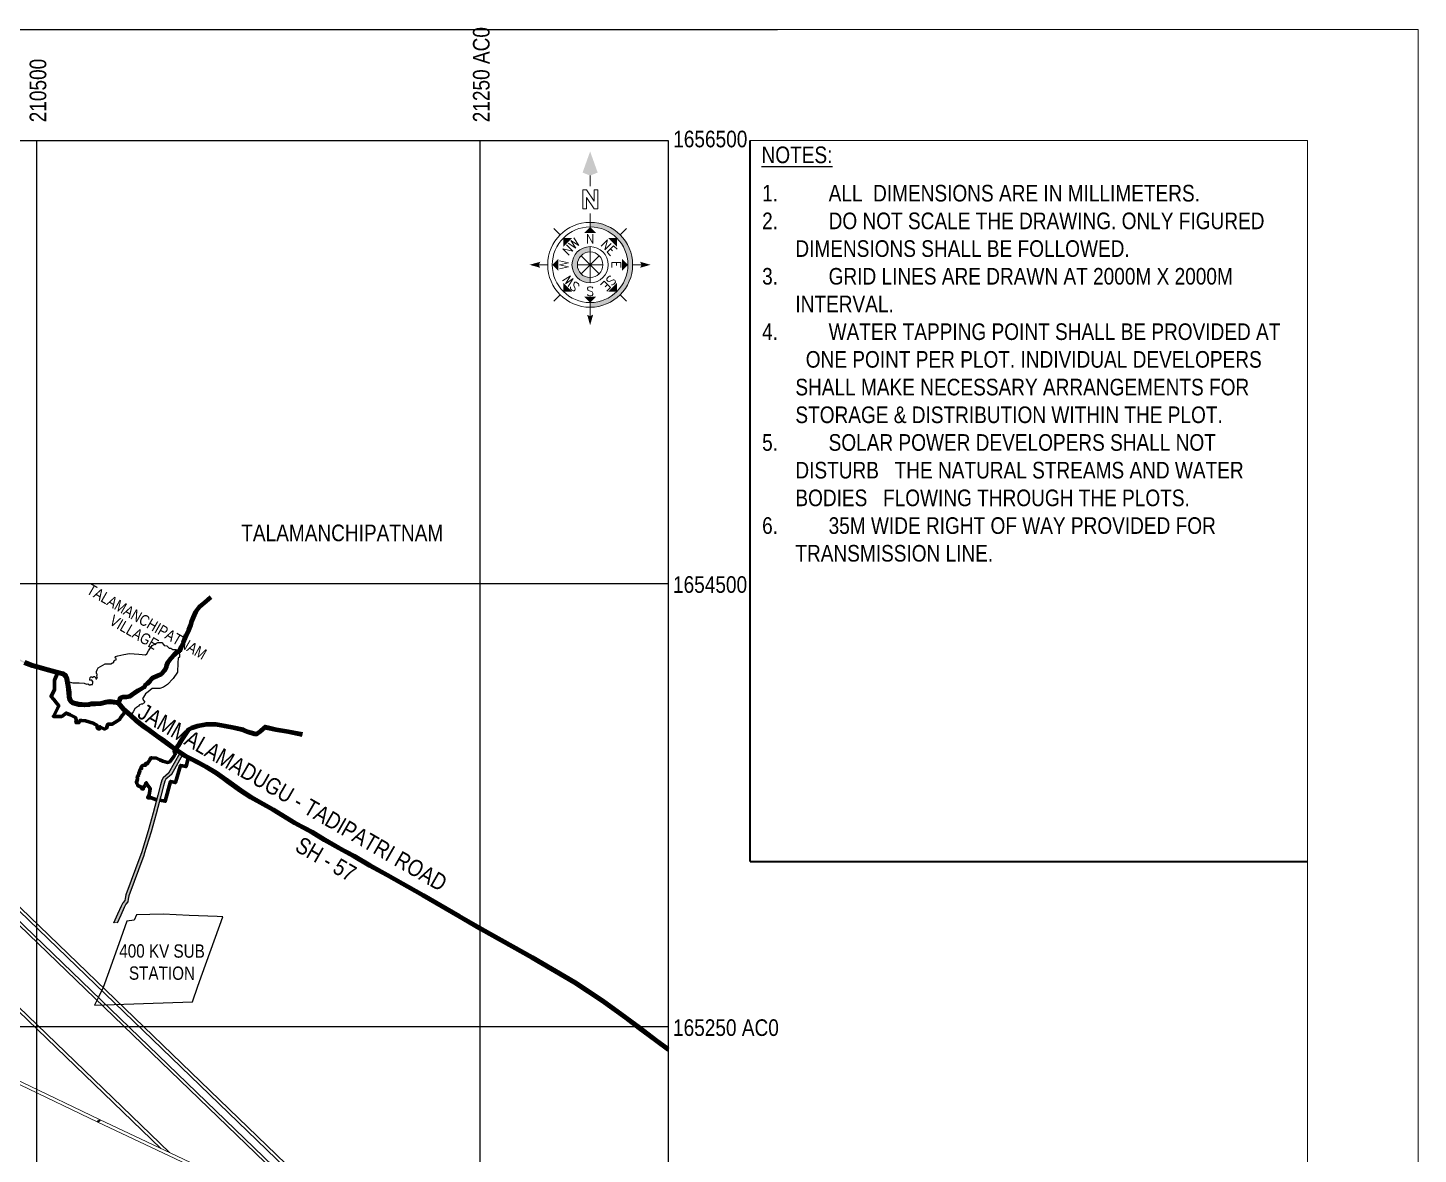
# Model space of a CAD drawing. Header units: metres. Extents: x 199095 to 216734, y 1644234 to 1657008.
# Drawn here: x 210461 to 216734, y 1651924 to 1657008 of the extents above; entities that cross this region are included whole.
import ezdxf
from ezdxf.enums import TextEntityAlignment as Align

# ---------------------------------------------------------------- set-up
doc = ezdxf.new("R2010")
doc.units = ezdxf.units.M
for name, color, linetype in [('A-Anno-Note', 1, 'Continuous'), ('G_B.T. ROAD', 1, 'Continuous'), ('GRID', 7, 'Continuous'), ('name power lines', 1, 'Continuous')]:
    doc.layers.add(name, color=color, linetype=linetype)
doc.layers.add('STREAM', color=141, linetype='Continuous', lineweight=0)
doc.styles.add('ROMANS', font='romans.shx')
doc.styles.get("Standard").update_dxf_attribs({"font": 'ARIALN.TTF'})

# ---------------------------------------------------------------- blocks, each defined once
blk = doc.blocks.new('Anno_North_J_Metric')
at = {"lineweight": 0}
h = blk.add_hatch(color=1, dxfattribs=at)
h.paths.add_polyline_path([(-4.17, 0), (-4.68, 0, 1), (4.68, 0), (4.17, 0, -1)])
h.paths.add_polyline_path([(1.41, 0), (2, 0, 1), (-2, 0), (-1.41, 0, -1)])
at = {"color": 1, "lineweight": 0}
for p, q in [((0, 4.68), (0, 5.67)), ((-3.31, 3.31), (-4.01, 4.01)), ((3.31, 3.31), (4.01, 4.01)), ((-4.68, 0), (-5.67, 0)), ((-4.68, 0), (-4.17, 0)), ((-1.41, 0), (-2, 0)), ((1.41, 0), (-1.41, 0)), ((-1.41, 0), (1.41, 0)), ((1, 1), (-1, -1)), ((1, -1), (-1, 1)), ((-1, -1), (1, 1)), ((-1, 1), (1, -1)), ((0, -1.41), (0, 1.41)), ((0, 1.41), (0, -1.41)), ((1.41, 0), (2, 0)), ((4.68, 0), (4.17, 0)), ((4.68, 0), (5.67, 0)), ((6.17, 0.82), (8.27, 0.82)), ((6.17, 0.4), (6.17, 0.82)), ((6.17, -0.44), (7.43, 0.4)), ((7.43, 0.4), (6.17, 0.4)), ((8.27, 0.4), (7.01, -0.44)), ((8.27, 0.82), (8.27, 0.4)), ((8.67, 0), (9.83, 0)), ((6.17, -0.86), (6.17, -0.44)), ((8.27, -0.86), (6.17, -0.86)), ((7.01, -0.44), (8.27, -0.44)), ((8.27, -0.44), (8.27, -0.86)), ((-3.31, -3.31), (-4.01, -4.01)), ((3.31, -3.31), (4.01, -4.01)), ((0, -4.68), (0, -5.67))]:
    blk.add_line(p, q, dxfattribs=at)
for radius in [4.68, 4.17, 2, 1.41]:
    blk.add_circle((0, 0), radius, dxfattribs=at)
for points in [[(-0.33, 5.5), (0, 5.67), (0, 6.67)], [(0, 6.67), (0.33, 5.5), (0, 5.67)], [(0, 4.17), (0.67, 3.5), (-0.67, 3.5)], [(-2.95, 2.95), (-2, 2.95), (-2.95, 2)], [(2.95, 2.95), (2.95, 2), (2, 2.95)], [(-6.67, 0), (-5.5, 0.33), (-5.67, 0)], [(-5.5, -0.33), (-5.67, 0), (-6.67, 0)], [(-4.17, 0), (-3.5, 0.67), (-3.5, -0.67)], [(4.17, 0), (3.5, -0.67), (3.5, 0.67)], [(12.5, 0), (10.17, 0.83), (9.83, 0)], [(9.83, 0), (10.17, -0.83), (12.5, 0)], [(-2.95, -2.95), (-2.95, -2), (-2, -2.95)], [(2.95, -2.95), (2, -2.95), (2.95, -2)], [(0, -4.17), (-0.67, -3.5), (0.67, -3.5)], [(0, -6.67), (-0.33, -5.5), (0, -5.67)], [(0.33, -5.5), (0, -5.67), (0, -6.67)]]:
    blk.add_solid(points, dxfattribs=at)
at = {"color": 1, "lineweight": 0, "style": 'ROMANS'}
blk.add_text('W', height=1, dxfattribs=at).set_placement((0, 2.38), align=Align.CENTER)
for s, rotation, p in [('SW', 45, (-1.68, 1.72)), ('NW', 315, (1.64, 1.74)), ('S', 270, (-3.42, 0)), ('N', 270, (2.36, 0)), ('SE', 135, (-1.67, -1.67)), ('NE', 225, (1.56, -1.7)), ('E', 180, (0.02, -2.39))]:
    blk.add_text(s, height=1, rotation=rotation, dxfattribs=at).set_placement(p, align=Align.CENTER)

msp = doc.modelspace()

# ---------------------------------------------------------------- hatches: boundary and pattern name
at = {"layer": 'STREAM'}
h = msp.add_hatch(color=256, dxfattribs=at)
h.dxf.hatch_style = 1
h.paths.add_polyline_path([(209110.7, 1653925.5), (209119.3, 1653931), (209149, 1653944.7), (209210.3, 1653967.8), (209239.9, 1653975.4), (209295.5, 1653993.7), (209299.5, 1653995.7), (209312.2, 1654011.2), (209325.3, 1654021.7), (209355, 1654038.4), (209371.6, 1654048.3), (209410.5, 1654069.2), (209423.9, 1654077.5), (209429.5, 1654081.1), (209461, 1654098.4), (209477.3, 1654110.3), (209488.6, 1654115.7), (209499.3, 1654118.8), (209522.1, 1654118.7), (209541.3, 1654114.7), (209590.4, 1654104.8), (209630.6, 1654096.7), (209674.1, 1654087.9), (209729, 1654076.9), (209782.1, 1654069.4), (209824.1, 1654061.3), (209860.2, 1654054.6), (209883.1, 1654054.2), (209920, 1654056.9), (209948.7, 1654059.1), (209986.7, 1654059.8), (210031.4, 1654060.5), (210095.8, 1654065.6), (210122.2, 1654068.7), (210132.3, 1654070.9), (210146.2, 1654075.9), (210179.8, 1654085.7), (210187.5, 1654088.3), (210208, 1654096.3), (210228.1, 1654100), (210259.1, 1654119.4), (210303.9, 1654157.1), (210358.4, 1654202.9), (210373.6, 1654186.4), (210389.9, 1654173.7), (210410.4, 1654158.6), (210443.9, 1654140.6), (210479.6, 1654127.2), (210507.8, 1654119.7), (210550.1, 1654106.8), (210607, 1654092.6), (210618.5, 1654089.8), (210625.3, 1654084.7), (210629.4, 1654080.4), (210631.6, 1654075.5), (210639.5, 1654037), (210643.2, 1654007.5), (210644.1, 1653986.6), (210646.5, 1653975), (210653.4, 1653965.6), (210662.8, 1653958.3), (210688.8, 1653951.5), (210717.1, 1653948.8), (210737.8, 1653950.4), (210747.9, 1653954.3), (210765.3, 1653953.8), (210790.5, 1653955.5), (210813.9, 1653961.8), (210813.9, 1653961.9), (210830.7, 1653963.5), (210861.3, 1653960.4), (210867.2, 1653958.1), (210875, 1653948), (210890, 1653931.1), (210922, 1653903.1), (210947.9, 1653878.7), (210979.6, 1653853.6), (211006.3, 1653835.7), (211045.1, 1653806.5), (211068.8, 1653790.1), (211101.8, 1653765.6), (211131.2, 1653744.4), (211169.6, 1653718.9), (211198.4, 1653704.5), (211222.2, 1653692.9), (211261.8, 1653670.7), (211309.2, 1653642.4), (211341, 1653619.4), (211360.5, 1653605.3), (211419.1, 1653563.4), (211465, 1653532.5), (211566.1, 1653476.3), (211652.9, 1653423.2), (211663.9, 1653416.5), (211741.9, 1653374.7), (211797.4, 1653340.8), (211862.9, 1653303.5), (211931.3, 1653266.7), (212002.4, 1653224.8), (212080.9, 1653181.4), (212242.4, 1653089.8), (212403.7, 1652996.4), (212505.6, 1652937.4), (212734.5, 1652809.4), (212927.2, 1652696.4), (213050.6, 1652614.7), (213156.5, 1652537.8), (213217.5, 1652491.7), (213290.5, 1652437.4), (213350, 1652393.9), (213350, 1652401.9), (213294.3, 1652442.5), (213221.4, 1652496.9), (213160.3, 1652542.9), (213054.2, 1652620), (212930.6, 1652701.8), (212737.6, 1652815), (212508.8, 1652943), (212407, 1653002), (212245.6, 1653095.3), (212084, 1653187), (212005.6, 1653230.4), (211934.5, 1653272.3), (211866, 1653309.2), (211800.6, 1653346.3), (211745.1, 1653380.3), (211667.1, 1653422.1), (211652.8, 1653430.8), (211569.4, 1653481.8), (211468.3, 1653538), (211422.8, 1653568.7), (211364.3, 1653610.5), (211344.8, 1653624.7), (211312.7, 1653647.8), (211265, 1653676.3), (211225.2, 1653698.6), (211201.3, 1653710.3), (211172.8, 1653724.5), (211134.9, 1653749.7), (211130.3, 1653753), (211126, 1653756.1), (211105.6, 1653770.8), (211072.6, 1653795.3), (211048.8, 1653811.7), (211010, 1653840.9), (210983.4, 1653858.8), (210952.1, 1653883.6), (210926.4, 1653907.9), (210894.5, 1653935.7), (210880, 1653952.1), (210871.2, 1653963.4), (210862.8, 1653966.7), (210830.7, 1653970), (210813.9, 1653968.3), (210813.2, 1653968.2), (210789.5, 1653961.8), (210765.2, 1653960.2), (210746.8, 1653960.7), (210736.4, 1653956.7), (210717.2, 1653955.3), (210690, 1653957.9), (210665.7, 1653964.2), (210658, 1653970.1), (210652.5, 1653977.7), (210650.5, 1653987.4), (210649.6, 1654008.1), (210645.8, 1654038), (210637.7, 1654077.5), (210634.8, 1654084.1), (210629.6, 1654089.5), (210621.3, 1654095.7), (210608.5, 1654098.9), (210551.8, 1654113), (210509.6, 1654125.9), (210481.5, 1654133.3), (210446.6, 1654146.4), (210413.8, 1654164), (210393.8, 1654178.9), (210378, 1654191.2), (210359.9, 1654210.7), (210300.7, 1654160.9), (210256.2, 1654123.4), (210226.3, 1654104.7), (210206.6, 1654101.1), (210185.7, 1654093), (210178.6, 1654090.2), (210145.1, 1654079.1), (210131.4, 1654074.1), (210121.6, 1654072), (210095.5, 1654068.9), (210031.2, 1654063.9), (209986.6, 1654063.1), (209948.6, 1654062.5), (209919.7, 1654060.3), (209883, 1654057.5), (209860.6, 1654058), (209824.7, 1654064.6), (209782.7, 1654072.7), (209729.6, 1654080.2), (209674.8, 1654091.2), (209631.2, 1654100), (209591.1, 1654108.1), (209542, 1654118), (209522.4, 1654122), (209498.8, 1654122.2), (209487.4, 1654118.8), (209475.6, 1654113.2), (209459.1, 1654101.3), (209427.3, 1654083.9), (209408.7, 1654072.3), (209369.9, 1654051.4), (209353.2, 1654041.5), (209323.3, 1654024.7), (209309.7, 1654013.8), (209296.7, 1653998), (209238.9, 1653978.9), (209209.2, 1653971.3), (209147.6, 1653948.1), (209117.5, 1653934.2), (209110.7, 1653929.9), (209089.1, 1653916.2), (209048.2, 1653889.4), (209027.2, 1653873.9), (208982.3, 1653849.5), (208970.8, 1653846.9), (208927.4, 1653844), (208896.8, 1653854.5), (208854.2, 1653864.6), (208808.2, 1653876.6), (208795, 1653879.5), (208776.6, 1653883.8), (208747.9, 1653888), (208708, 1653893.6), (208685.3, 1653894.7), (208654.6, 1653890.8), (208621.7, 1653884.6), (208596.7, 1653880.6), (208577.1, 1653874.3), (208555.2, 1653863.8), (208533.1, 1653849.1), (208508.9, 1653833), (208482.1, 1653815.3), (208456.8, 1653798.5), (208433.5, 1653785.2), (208400.5, 1653763.4), (208372, 1653746.6), (208307.8, 1653709), (208275.6, 1653690), (208240.3, 1653666.7), (208201.4, 1653652.8), (208181.3, 1653642.9), (208158.3, 1653628.1), (208121.4, 1653600.2), (208096.3, 1653585.9), (208104.4, 1653582.6), (208146, 1653609.7), (208189.8, 1653640.4), (208237, 1653660.1), (208277.5, 1653686.9), (208309.7, 1653705.8), (208373.8, 1653743.4), (208402.5, 1653760.2), (208435.4, 1653782.1), (208458.7, 1653795.3), (208484.2, 1653812.2), (208510.9, 1653829.9), (208535.1, 1653846), (208557.1, 1653860.5), (208578.4, 1653870.9), (208597.6, 1653877), (208622.3, 1653880.9), (208655.2, 1653887.1), (208685.5, 1653891), (208707.6, 1653890), (208747.4, 1653884.3), (208776, 1653880.2), (208794.1, 1653875.9), (208807.4, 1653873), (208853.3, 1653861), (208895.7, 1653850.9), (208926.9, 1653840.2), (208971.4, 1653843.2), (208983.6, 1653846), (209029.2, 1653870.8), (209050.3, 1653886.4), (209091.1, 1653913.1)])
h = msp.add_hatch(color=256, dxfattribs=at)
h.dxf.hatch_style = 1
h.paths.add_polyline_path([(211017.1, 1653379.4), (211039.1, 1653460.9), (211060.5, 1653540.2), (211073.1, 1653586.8), (211079.2, 1653607.8), (211083.7, 1653616.9), (211108.5, 1653638.6), (211158.8, 1653726.1), (211147.1, 1653733.9), (211095.9, 1653644.7), (211070.9, 1653622.9), (211065.9, 1653612.8), (211059.7, 1653591.3), (211047.1, 1653544.7), (211025.7, 1653465.4), (211003.7, 1653384), (210972.8, 1653284.6), (210970, 1653277), (210903.4, 1653094.4), (210899.7, 1653077.9), (210898, 1653069.4), (210891.1, 1653061), (210889.4, 1653057.4), (210883.1, 1653044.5), (210866.6, 1653009.2), (210848.6, 1652968), (210864.9, 1652970.1), (210879.5, 1653003.4), (210895.9, 1653038.4), (210903.2, 1653053.3), (210911.2, 1653063.2), (210913.5, 1653075), (210917, 1653090.3), (210983.3, 1653271.8), (210986.2, 1653279.8)])

# ---------------------------------------------------------------- linework, layer by layer
for p, q in [((199094.7, 1657000), (213843.2, 1657000)), ((210784.1, 1652080.4), (210782.4, 1652077.4)), ((210778.9, 1652071.3), (210777.2, 1652068.3))]:
    msp.add_line(p, q)
at = {"flags": 128}
for points in [[(199594.7, 1656500), (213350, 1656500), (213350, 1649831.8)], [(210641.8, 1654057.7), (210664.3, 1654052.2), (210693, 1654051.4), (210714.5, 1654050.8), (210725.3, 1654045.4), (210731.9, 1654047), (210739.1, 1654042.3), (210743.6, 1654042.3), (210745.4, 1654045), (210750.7, 1654045), (210752.5, 1654045), (210754.5, 1654051.5), (210754.5, 1654057.1), (210751.8, 1654059.9), (210749.7, 1654064.1), (210746.5, 1654064.1), (210742.9, 1654062.5), (210740.9, 1654067.3), (210742.6, 1654075.3), (210745.2, 1654078.8), (210748.7, 1654078.8), (210751.4, 1654076.6), (210753.6, 1654074.8), (210753.6, 1654076.9), (210758.1, 1654079.9), (210762.3, 1654079.9), (210764.8, 1654077.2), (210767.8, 1654073.8), (210767.3, 1654069.2), (210769.9, 1654068.5), (210770.9, 1654073.4), (210772.5, 1654074.7), (210774.9, 1654074.7), (210773.6, 1654076.8), (210772.5, 1654083.3), (210773.4, 1654088.4), (210773.4, 1654090.2), (210770.9, 1654093.8), (210770.2, 1654103.1), (210772.8, 1654109.7), (210778.7, 1654119.3), (210788.9, 1654125.3), (210799.3, 1654131.5), (210809.6, 1654137.6), (210818.3, 1654137.3), (210824.3, 1654137.2), (210834.8, 1654138), (210843.1, 1654141.4), (210848.9, 1654143.8), (210848.9, 1654148.1), (210852.8, 1654153.4), (210858.5, 1654155.3), (210858.5, 1654161.2), (210854.9, 1654164.7), (210856.8, 1654170.3), (210867.2, 1654173.3), (210894.2, 1654179.2), (210919.3, 1654183.5), (210961.3, 1654180.6), (210992.2, 1654178.6), (210997.6, 1654183.2), (211004.6, 1654196.8), (211021.2, 1654220.6), (211047.9, 1654234), (211065.6, 1654234), (211072.4, 1654225.5), (211076.4, 1654220.6), (211087.4, 1654218.2), (211098.1, 1654208.9), (211106, 1654208.9), (211115.2, 1654202.4), (211128.7, 1654202.8), (211144.4, 1654181.2), (211144.4, 1654167.5), (211139.2, 1654162.8), (211138, 1654141.8), (211135.6, 1654100.6), (211116.9, 1654070.7), (211091.3, 1654043.9), (211072.4, 1654031.5), (211055.8, 1654026), (211041.5, 1654026), (211037.3, 1654026), (211021, 1654026), (211003.4, 1654011.1), (210992.2, 1654001.7), (210981.8, 1653986.6), (210977.6, 1653980.5), (210984, 1653969.8), (210988.8, 1653965.1), (210983.6, 1653960.2), (210981.1, 1653957.9), (210978.9, 1653955.8), (210972, 1653955.8), (210964.9, 1653951.9), (210960.1, 1653947.2), (210951, 1653940.5), (210944, 1653933.7), (210935.6, 1653921.4), (210926.4, 1653908)], [(211147.1, 1653733.9), (211095.9, 1653644.7), (211070.9, 1653622.9), (211065.9, 1653612.8), (211059.7, 1653591.3), (211047.1, 1653544.7), (211025.7, 1653465.4), (211003.7, 1653384), (210972.8, 1653284.6), (210970, 1653277)], [(211158.8, 1653726.1), (211108.5, 1653638.6), (211083.7, 1653616.9), (211079.2, 1653607.8), (211073.1, 1653586.8), (211060.5, 1653540.2), (211039.1, 1653460.9), (211017.1, 1653379.4), (210986.2, 1653279.8), (210983.3, 1653271.8)], [(210983.3, 1653271.8), (210917, 1653090.3), (210913.5, 1653075), (210911.2, 1653063.2), (210903.2, 1653053.3), (210895.9, 1653038.4), (210879.5, 1653003.4), (210863.6, 1652967.1)], [(210970, 1653277), (210903.4, 1653094.4), (210899.7, 1653077.9), (210898, 1653069.4), (210891.1, 1653061), (210889.4, 1653057.4)], [(210848.6, 1652968), (210866.6, 1653009.2), (210883.1, 1653044.5), (210887.6, 1653053.7)], [(210887.6, 1653053.7), (210889.4, 1653057.4)]]:
    msp.add_lwpolyline(points, dxfattribs=at)
at = {"lineweight": 15, "flags": 128}
for points in [[(206346, 1656500), (211060.7, 1651950)], [(206366, 1656500), (211099.8, 1651931.6)], [(206751, 1656500), (211872.7, 1651557.3)], [(206771, 1656500), (211914, 1651536.7)], [(206817.5, 1656500), (212009.9, 1651488.9)], [(206837.5, 1656500), (212051.3, 1651468.3)], [(213089.6, 1650941.5), (212773, 1651099.2), (212436.6, 1651264.3), (212116.3, 1651420.4), (211785.4, 1651585.1), (211477.8, 1651735.6), (211124.4, 1651904.6), (210777.2, 1652068.3), (210426.1, 1652237.5), (210060.8, 1652406)], [(210067.6, 1652418.2), (210432.9, 1652249.7), (210784.1, 1652080.4), (211131.2, 1651916.8), (211484.6, 1651747.8), (211792.3, 1651597.3), (212123.1, 1651432.6), (212443.4, 1651276.5), (212779.8, 1651111.4), (213096.4, 1650953.7), (213350, 1650833.6)]]:
    msp.add_lwpolyline(points, dxfattribs=at)
at = {"flags": 128}
msp.add_lwpolyline([(211248.2, 1652740.6), (211340, 1652995), (211314.6, 1652997.1), (211189.2, 1653001.2), (211071.3, 1653008.2), (210950.8, 1653004.1), (210940.6, 1652979.8), (210907.8, 1652975.6), (210871.2, 1652874.3), (210850.5, 1652814.9), (210826.3, 1652746.9), (210799.9, 1652676.2), (210781.7, 1652635.6), (210763.1, 1652600.6), (210762.1, 1652597.5), (211203, 1652612.4), (211227.8, 1652682)], close=True, dxfattribs=at)
msp.add_lwpolyline([(210779.3, 1652079.1), (210785.5, 1652075.6), (210782, 1652069.6), (210775.8, 1652073)], close=True)
at = {"layer": 'G_B.T. ROAD', "lineweight": 70}
for points in [[(210867, 1653965), (210873.1, 1653973.6), (210873.1, 1653979.2), (210878.6, 1653985.1), (210889.3, 1653989.5), (210905.3, 1653989.5), (210919.9, 1653993.1), (210931.7, 1654001.5), (210940.2, 1654007.6), (210955.8, 1654018.4), (210976.4, 1654029.5), (210984.2, 1654033.7), (210988.3, 1654043.4), (210997.6, 1654049.4), (211009.3, 1654060.1), (211013.8, 1654067.2), (211020.7, 1654074.5), (211042.5, 1654084.4), (211061.6, 1654093.1), (211076, 1654110.1), (211083.6, 1654125.8), (211084.7, 1654131.6), (211089.5, 1654143.8), (211104.4, 1654163.2), (211119.7, 1654179.3), (211128.8, 1654188.9), (211132.7, 1654193.2), (211139.3, 1654196.1), (211143.9, 1654198.1), (211148.1, 1654208.5), (211151.1, 1654215.9), (211159.3, 1654233.5), (211172.6, 1654266.2), (211184, 1654291.5), (211193.1, 1654313.2), (211197.6, 1654330.2), (211205.7, 1654348.8), (211216.1, 1654372.5), (211224.1, 1654384.8), (211235.4, 1654397.4), (211255.5, 1654414.9), (211284.8, 1654440.5)], [(210871.1, 1653963.4), (210877.4, 1653972.2), (210877.4, 1653977.5), (210881.1, 1653981.5), (210890.2, 1653985.2), (210905.9, 1653985.2), (210921.8, 1653989.1), (210934.2, 1653998.1), (210942.7, 1654004.1), (210958, 1654014.7), (210978.4, 1654025.8), (210987.5, 1654030.7), (210991.7, 1654040.5), (211000.2, 1654046), (211012.6, 1654057.3), (211017.2, 1654064.6), (211023.3, 1654070.9), (211044.2, 1654080.5), (211064.2, 1654089.6), (211079.6, 1654107.7), (211087.7, 1654124.4), (211088.9, 1654130.4), (211093.3, 1654141.7), (211107.7, 1654160.5), (211122.8, 1654176.3), (211132, 1654186), (211135.2, 1654189.7), (211141, 1654192.2), (211147.2, 1654194.9), (211152.1, 1654206.9), (211155, 1654214.2), (211163.3, 1654231.8), (211176.6, 1654264.5), (211187.9, 1654289.8), (211197.2, 1654311.9), (211201.7, 1654328.8), (211209.6, 1654347.1), (211219.9, 1654370.4), (211227.5, 1654382.2), (211238.4, 1654394.3), (211258.3, 1654411.7), (211287.6, 1654437.2)], [(210446.6, 1654146.4), (210481.5, 1654133.3), (210509.6, 1654125.9), (210551.8, 1654113), (210608.5, 1654098.9), (210621.3, 1654095.7), (210629.6, 1654089.5), (210634.8, 1654084.1), (210637.7, 1654077.5), (210645.8, 1654038), (210649.6, 1654008.1), (210650.5, 1653987.4), (210652.5, 1653977.7), (210658, 1653970.1), (210665.7, 1653964.2), (210690, 1653957.9), (210717.2, 1653955.3), (210736.4, 1653956.7), (210746.8, 1653960.7), (210765.2, 1653960.2), (210789.5, 1653961.8), (210813.2, 1653968.2), (210830.7, 1653970), (210862.8, 1653966.7), (210871.2, 1653963.4), (210880, 1653952.1), (210894.5, 1653935.7), (210926.4, 1653907.9), (210952.1, 1653883.6), (210983.4, 1653858.8), (211010, 1653840.9), (211048.8, 1653811.7), (211072.6, 1653795.3), (211105.6, 1653770.8), (211126, 1653756.1)], [(210443.9, 1654140.6), (210479.6, 1654127.2), (210507.8, 1654119.7), (210550.1, 1654106.8), (210607, 1654092.6), (210618.5, 1654089.8), (210625.3, 1654084.7), (210629.4, 1654080.4), (210631.6, 1654075.5), (210639.5, 1654037), (210643.2, 1654007.5), (210644.1, 1653986.6), (210646.5, 1653975), (210653.4, 1653965.6), (210662.8, 1653958.3), (210688.8, 1653951.5), (210717.1, 1653948.8), (210737.8, 1653950.4), (210747.9, 1653954.3), (210765.3, 1653953.8), (210790.5, 1653955.5), (210814.3, 1653961.9), (210830.7, 1653963.5), (210861.3, 1653960.4), (210867.2, 1653958.1), (210875, 1653948), (210890, 1653931.1), (210922, 1653903.1), (210947.9, 1653878.7), (210979.6, 1653853.6), (211006.3, 1653835.7), (211045.1, 1653806.5), (211068.8, 1653790.1), (211101.8, 1653765.6), (211131.2, 1653744.4), (211169.6, 1653718.9), (211198.4, 1653704.5), (211222.2, 1653692.9), (211261.8, 1653670.7), (211309.2, 1653642.4), (211341, 1653619.4), (211360.5, 1653605.3), (211419.1, 1653563.4), (211465, 1653532.5), (211566.1, 1653476.3), (211663.9, 1653416.5), (211741.9, 1653374.7), (211797.4, 1653340.8), (211862.9, 1653303.5), (211931.3, 1653266.7), (212002.4, 1653224.8), (212080.9, 1653181.4), (212242.4, 1653089.8), (212403.7, 1652996.4), (212505.6, 1652937.4), (212734.5, 1652809.4), (212927.2, 1652696.4), (213050.6, 1652614.7), (213156.5, 1652537.8), (213217.5, 1652491.7), (213290.5, 1652437.4), (213350, 1652393.9)], [(210900.6, 1653921.8), (210882.4, 1653897.7), (210873.5, 1653885.9), (210864.8, 1653880.4), (210852.7, 1653872.4), (210841, 1653864.7), (210821, 1653864.7), (210814.9, 1653846.7), (210806.7, 1653843), (210790.8, 1653849.9), (210786.2, 1653853.2), (210786.2, 1653844.3), (210777.2, 1653844.3), (210773.3, 1653853.6), (210773.3, 1653859.2), (210755, 1653869.3), (210720.9, 1653879.7), (210704.3, 1653881.4), (210696.1, 1653882.2), (210692.2, 1653872.3), (210692.2, 1653872.3), (210683.4, 1653872.3), (210677.5, 1653872.3), (210680.5, 1653880.5), (210675.7, 1653895.6), (210651.9, 1653906.6), (210634, 1653915), (210613.3, 1653900), (210595.6, 1653900), (210576.3, 1653900), (210594.5, 1653936.4), (210600.5, 1653948.3), (210588.4, 1653962.9), (210577.7, 1653975.8), (210565.6, 1653990.5), (210581.3, 1654022.2), (210581.3, 1654041.5), (210581.3, 1654064.1), (210594.3, 1654095.8)], [(211126, 1653756.1), (211137, 1653770), (211152.5, 1653795.7), (211173.6, 1653827.8), (211183.3, 1653842.4), (211199.1, 1653850.1), (211225.8, 1653859.3), (211266.1, 1653867.2), (211309.6, 1653867.2), (211350.4, 1653859.5), (211390.4, 1653851.9), (211434.4, 1653842.1), (211451.9, 1653834.1), (211484.7, 1653824.4), (211492.2, 1653823.8), (211507, 1653834.3), (211526.2, 1653852), (211530.7, 1653854.8), (211544.6, 1653851.2), (211581.1, 1653842.6), (211635.5, 1653833.6), (211699.2, 1653821.3)], [(211130.3, 1653753), (211141.4, 1653767), (211157, 1653792.8), (211178.1, 1653824.8), (211187, 1653838.3), (211201.2, 1653845.2), (211227.2, 1653854.1), (211266.6, 1653861.9), (211309.1, 1653861.9), (211349.4, 1653854.2), (211389.3, 1653846.6), (211432.7, 1653837), (211450, 1653829.1), (211483.8, 1653819.1), (211493.7, 1653818.3), (211510.4, 1653830.1), (211529.5, 1653847.7), (211531.6, 1653849.1), (211543.3, 1653846), (211580, 1653837.4), (211634.6, 1653828.4), (211698.2, 1653816.1)], [(211041.3, 1653523.2), (211016.9, 1653533.2), (211008.7, 1653533.2), (211001.9, 1653533.2), (211007.6, 1653546), (211011.2, 1653564.3), (211013.1, 1653574.6), (211006.2, 1653582.1), (210999.5, 1653593.1), (210994.9, 1653600.6), (210994.9, 1653600.6), (210989.8, 1653588.5), (210987.7, 1653583.3), (210981.5, 1653582), (210980.3, 1653578.1), (210981.5, 1653572.8), (210977.9, 1653572.8), (210973.8, 1653574.4), (210973.8, 1653577.7), (210973.5, 1653580.6), (210970.1, 1653582.5), (210966, 1653584.4), (210958.8, 1653586.6), (210955.6, 1653591.9), (210952.7, 1653596.9), (210950.5, 1653605), (210952.6, 1653608.2), (210954.7, 1653616.3), (210955.9, 1653621), (210954.2, 1653628.1), (210958.3, 1653633.1), (210961.4, 1653637), (210961.2, 1653645), (210966.7, 1653650.3), (210964.7, 1653656), (210969, 1653664.7), (210973.6, 1653664.7), (210971.3, 1653671.1), (210978.7, 1653678.1), (210993.2, 1653680.7), (210992.2, 1653684.2), (210993.3, 1653688.5), (210997.3, 1653686.8), (211002.2, 1653690.6), (211008.8, 1653700.1), (211013.2, 1653706.3), (211013.2, 1653711.4), (211018.9, 1653713.9), (211040.8, 1653711.4), (211056.9, 1653703.6), (211069.2, 1653697.6), (211090.8, 1653692.3), (211100.9, 1653695.4), (211118.9, 1653719.1), (211125.4, 1653729.8), (211121, 1653738.6), (211122.7, 1653750.5)], [(211184, 1653711.7), (211174.9, 1653673.8), (211150.1, 1653679.4), (211126.4, 1653601.5), (211104.7, 1653606.5), (211080.4, 1653517.5), (211055.9, 1653522.9)], [(211130.3, 1653753), (211134.9, 1653749.7), (211172.8, 1653724.5), (211201.3, 1653710.3), (211225.2, 1653698.6), (211265, 1653676.3), (211312.7, 1653647.8), (211344.8, 1653624.7), (211364.3, 1653610.5), (211422.8, 1653568.7), (211468.3, 1653538), (211569.4, 1653481.8), (211667.1, 1653422.1), (211745.1, 1653380.3), (211800.6, 1653346.3), (211866, 1653309.2), (211934.5, 1653272.3), (212005.6, 1653230.4), (212084, 1653187), (212245.6, 1653095.3), (212407, 1653002), (212508.8, 1652943), (212737.6, 1652815), (212930.6, 1652701.8), (213054.2, 1652620), (213160.3, 1652542.9), (213221.4, 1652496.9), (213294.3, 1652442.5), (213350, 1652401.9)]]:
    msp.add_lwpolyline(points, dxfattribs=at)
at = {"layer": 'GRID'}
for p, q in [((199594.7, 1656500), (213350, 1656500)), ((210500, 1656500), (210500, 1646828)), ((212500, 1656500), (212500, 1649831.8)), ((199594.7, 1654500), (213350, 1654500)), ((199594.7, 1652500), (213350, 1652500))]:
    msp.add_line(p, q, dxfattribs=at)
at = {"layer": 'STREAM', "linetype": 'ByBlock', "lineweight": 40}
for q in [(213719.5, 1656500), (216233.6, 1653245.5)]:
    msp.add_line((213719.5, 1653245.5), q, dxfattribs=at)
at = {"layer": 'STREAM', "linetype": 'ByBlock', "lineweight": 9}
msp.add_lwpolyline([(199094.7, 1644233.9), (216733.6, 1644233.9), (216733.6, 1657000), (199094.7, 1657000)], close=True, dxfattribs=at)
msp.add_lwpolyline([(213350, 1656500), (199594.7, 1656500), (199594.7, 1644733.9), (216233.6, 1644733.9), (216233.6, 1656500), (213719.5, 1656500)], dxfattribs=at)
at = {"layer": 'STREAM', "lineweight": 20, "flags": 128}
msp.add_lwpolyline([(210443.9, 1654140.6), (210479.6, 1654127.2), (210507.8, 1654119.7), (210550.1, 1654106.8), (210607, 1654092.6), (210618.5, 1654089.8), (210625.3, 1654084.7), (210629.4, 1654080.4), (210631.6, 1654075.5), (210639.5, 1654037), (210643.2, 1654007.5), (210644.1, 1653986.6), (210646.5, 1653975), (210653.4, 1653965.6), (210662.8, 1653958.3), (210688.8, 1653951.5), (210717.1, 1653948.8), (210737.8, 1653950.4), (210747.9, 1653954.3), (210765.3, 1653953.8), (210790.5, 1653955.5), (210813.9, 1653961.8), (210813.9, 1653961.9), (210813.9, 1653961.9), (210830.7, 1653963.5), (210861.3, 1653960.4), (210867.2, 1653958.1), (210875, 1653948), (210890, 1653931.1), (210922, 1653903.1), (210947.9, 1653878.7), (210979.6, 1653853.6), (211006.3, 1653835.7), (211045.1, 1653806.5), (211068.8, 1653790.1), (211101.8, 1653765.6), (211131.2, 1653744.4), (211169.6, 1653718.9), (211198.4, 1653704.5), (211222.2, 1653692.9), (211261.8, 1653670.7), (211309.2, 1653642.4), (211341, 1653619.4), (211360.5, 1653605.3), (211419.1, 1653563.4), (211465, 1653532.5), (211566.1, 1653476.3), (211652.9, 1653423.2), (211652.9, 1653423.2), (211663.9, 1653416.5), (211741.9, 1653374.7), (211797.4, 1653340.8), (211862.9, 1653303.5), (211931.3, 1653266.7), (212002.4, 1653224.8), (212080.9, 1653181.4), (212242.4, 1653089.8), (212403.7, 1652996.4), (212505.6, 1652937.4), (212734.5, 1652809.4), (212927.2, 1652696.4), (213050.6, 1652614.7), (213156.5, 1652537.8), (213217.5, 1652491.7), (213290.5, 1652437.4), (213350, 1652393.9), (213350, 1652401.9), (213294.3, 1652442.5), (213221.4, 1652496.9), (213160.3, 1652542.9), (213054.2, 1652620), (212930.6, 1652701.8), (212737.6, 1652815), (212508.8, 1652943), (212407, 1653002), (212245.6, 1653095.3), (212084, 1653187), (212005.6, 1653230.4), (211934.5, 1653272.3), (211866, 1653309.2), (211800.6, 1653346.3), (211745.1, 1653380.3), (211667.1, 1653422.1), (211652.8, 1653430.8), (211569.4, 1653481.8), (211468.3, 1653538), (211422.8, 1653568.7), (211364.3, 1653610.5), (211344.8, 1653624.7), (211312.7, 1653647.8), (211265, 1653676.3), (211225.2, 1653698.6), (211201.3, 1653710.3), (211172.8, 1653724.5), (211134.9, 1653749.7), (211130.3, 1653753), (211126, 1653756.1), (211105.6, 1653770.8), (211072.6, 1653795.3), (211048.8, 1653811.7), (211010, 1653840.9), (210983.4, 1653858.8), (210952.1, 1653883.6), (210926.4, 1653907.9), (210894.5, 1653935.7), (210880, 1653952.1), (210871.2, 1653963.4), (210862.8, 1653966.7), (210830.7, 1653970), (210813.9, 1653968.3), (210813.2, 1653968.2), (210789.5, 1653961.8), (210765.2, 1653960.2), (210746.8, 1653960.7), (210736.4, 1653956.7), (210717.2, 1653955.3), (210690, 1653957.9), (210665.7, 1653964.2), (210658, 1653970.1), (210652.5, 1653977.7), (210650.5, 1653987.4), (210649.6, 1654008.1), (210645.8, 1654038), (210637.7, 1654077.5), (210634.8, 1654084.1), (210629.6, 1654089.5), (210621.3, 1654095.7), (210608.5, 1654098.9), (210551.8, 1654113), (210509.6, 1654125.9), (210481.5, 1654133.3), (210446.6, 1654146.4)], dxfattribs=at)
at = {"layer": 'STREAM', "flags": 128}
msp.add_lwpolyline([(211017.1, 1653379.4), (211039.1, 1653460.9), (211060.5, 1653540.2), (211073.1, 1653586.8), (211079.2, 1653607.8), (211083.7, 1653616.9), (211108.5, 1653638.6), (211158.8, 1653726.1), (211147.1, 1653733.9), (211095.9, 1653644.7), (211070.9, 1653622.9), (211065.9, 1653612.8), (211059.7, 1653591.3), (211047.1, 1653544.7), (211025.7, 1653465.4), (211003.7, 1653384), (210972.8, 1653284.6), (210970, 1653277), (210903.4, 1653094.4), (210899.7, 1653077.9), (210898, 1653069.4), (210891.1, 1653061), (210889.4, 1653057.4), (210883.1, 1653044.5), (210866.6, 1653009.2), (210848.6, 1652968), (210864.9, 1652970.1), (210879.5, 1653003.4), (210895.9, 1653038.4), (210903.2, 1653053.3), (210911.2, 1653063.2), (210913.5, 1653075), (210917, 1653090.3), (210983.3, 1653271.8), (210986.2, 1653279.8)], close=True, dxfattribs=at)
at = {"layer": 'STREAM'}
msp.add_lwpolyline([(211130.3, 1653753), (211134.9, 1653749.7), (211172.8, 1653724.5), (211201.3, 1653710.3), (211225.2, 1653698.6), (211265, 1653676.3), (211312.7, 1653647.8), (211344.8, 1653624.7), (211364.3, 1653610.5), (211422.8, 1653568.7), (211468.3, 1653538), (211569.4, 1653481.8), (211667.1, 1653422.1), (211745.1, 1653380.3), (211800.6, 1653346.3), (211866, 1653309.2), (211934.5, 1653272.3), (212005.6, 1653230.4), (212084, 1653187), (212245.6, 1653095.3), (212407, 1653002), (212508.8, 1652943), (212737.6, 1652815), (212930.6, 1652701.8), (213054.2, 1652620), (213160.3, 1652542.9), (213221.4, 1652496.9), (213294.3, 1652442.5), (213350, 1652401.9)], dxfattribs=at)

# ---------------------------------------------------------------- block references
at = {"layer": 'A-Anno-Note', "xscale": 40.93505859375, "yscale": 40.93505859375, "zscale": 40.93505859375, "rotation": 90}
msp.add_blockref('Anno_North_J_Metric', (212997.6, 1655938.7), dxfattribs=at)

# ---------------------------------------------------------------- texts
at = {"insert": (211066, 1652791, -473.6), "char_height": 60, "width": 1234.424, "attachment_point": 5, "rotation": 359.84899}
msp.add_mtext('\\A1;{\\C1;400 KV SUB\\PSTATION }', dxfattribs=at)
at = {"layer": 'GRID', "linetype": 'Continuous'}
for s, height, rotation, p in [('21250 AC0', 75, 90, (212543.9, 1656581.9)), ('210500', 75, 90, (210543.9, 1656581.9)), ('TALAMANCHIPATNAM', 50, 330.06365, (210721.9, 1654457.6, -448)), ('VILLAGE', 50, 330.06365, (210824.4, 1654317.9, -448)), ('JAMMALAMADUGU - TADIPATRI ROAD ', 75, 330.06365, (210950, 1653898.1, -643)), ('SH - 57', 75, 330.06365, (211661, 1653296.1, -643))]:
    msp.add_text(s, height=height, rotation=rotation, dxfattribs=at).set_placement(p)
for s, p in [('1656500', (213372.4, 1656468.9)), ('TALAMANCHIPATNAM', (211423.5, 1654691.1, -448)), ('1654500', (213371.5, 1654458)), ('165250 AC0', (213371.5, 1652458))]:
    msp.add_text(s, height=75, dxfattribs=at).set_placement(p)
at = {"layer": 'name power lines', "linetype": 'Continuous', "ltscale": 190}
msp.add_text('%%UNOTES:', height=75, dxfattribs=at).set_placement((213771, 1656397.5))
at = {"layer": 'name power lines', "linetype": 'Continuous', "ltscale": 190, "insert": (213773.6, 1656299.4), "char_height": 75, "width": 2349.389, "attachment_point": 1}
msp.add_mtext('\\pi-150,l150;1.^IALL  DIMENSIONS ARE IN MILLIMETERS.\\P2.^IDO NOT SCALE THE DRAWING. ONLY FIGURED {\\H2.2888x; }DIMENSIONS SHALL BE FOLLOWED.{\\H1.8592x; }\\P3.^IGRID LINES ARE DRAWN AT 2000M X 2000M {\\H2.0024x; }INTERVAL.{\\H1.9369x; }\\P4.^IWATER TAPPING POINT SHALL BE PROVIDED AT {\\H1.9554x; }ONE POINT PER PLOT. INDIVIDUAL DEVELOPERS {\\H1.9703x; }SHALL MAKE NECESSARY ARRANGEMENTS FOR {\\H1.9654x; }STORAGE & DISTRIBUTION WITHIN THE PLOT.{\\H1.967x; }\\P5.^ISOLAR POWER DEVELOPERS SHALL NOT  DISTURB {\\H1.9665x; }THE NATURAL STREAMS AND WATER BODIES {\\H1.9666x; }FLOWING THROUGH THE PLOTS.{\\H1.9666x; }\\P6.^I35M WIDE RIGHT OF WAY PROVIDED FOR  {\\H1.9666x; }TRANSMISSION LINE.{\\H1.9666x; }', dxfattribs=at)

doc.saveas('drawing.dxf')
